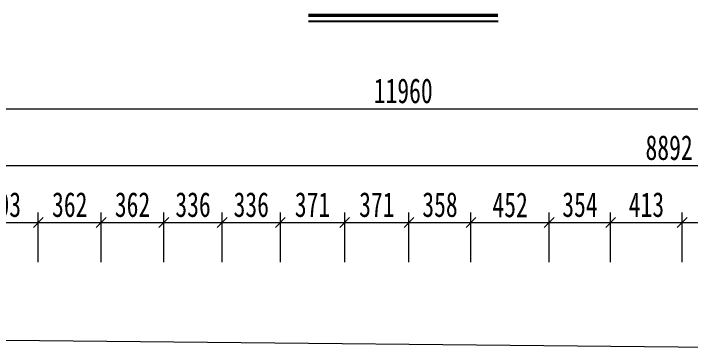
# Model space of a CAD drawing. Header units: millimetres. Extents: x 44597 to 300567, y -113054 to 73044.
# Drawn here: x 144276 to 148182, y -96920 to -95034 of the extents above; entities that cross this region are included whole.
import ezdxf

# ---------------------------------------------------------------- set-up
doc = ezdxf.new("R2010")
doc.units = ezdxf.units.MM
doc.layers.get('Defpoints').update_dxf_attribs({"color": 8})
doc.layers.add('细实线', color=4, linetype='Continuous', lineweight=15)
doc.layers.add('钢板细线', color=6, linetype='Continuous', lineweight=15)
doc.styles.add('111', font='', dxfattribs={"width": 0.7})
doc.styles.get('111').set_extended_font_data('仿宋_GB2312')
doc.dimstyles.new('200', dxfattribs={"dimscale": 0, "dimtxt": 2.5, "dimasz": 1, "dimexe": 1, "dimexo": 1, "dimgap": 0.6, "dimtad": 1, "dimdec": 0, "dimdsep": 46, "dimtxsty": '111', "dimblk": 'OBLIQUE', "dimcen": 0, "dimclrd": 4, "dimclre": 4, "dimclrt": 4, "dimadec": 1, "dimazin": 2, "dimtfac": 1, "dimtdec": 0, "dimtix": 1, "dimtmove": 2, "dimatfit": 3, "dimfxl": 4, "dimfxlon": 1, "dimtolj": 1, "dimlwd": -1, "dimlwe": -1, "dimarcsym": 0})

# ---------------------------------------------------------------- blocks, each defined once
blk = doc.blocks.new('_Oblique')
at = {"color": 0, "linetype": 'ByBlock', "lineweight": -2}
blk.add_line((-0.5, -0.5), (0.5, 0.5), dxfattribs=at)
blk = doc.blocks.new('*D3044')
at = {"layer": 'Defpoints', "color": 0, "transparency": 16777216}
for p in [(152504.4, -95910.6), (152504.4, -96896), (143612.1, -96912)]:
    blk.add_point(p, dxfattribs=at)
at = {"layer": '细实线', "color": 4, "transparency": 16777216}
for p, q in [((143612.1, -96139.2), (143612.1, -95853.5)), ((152504.4, -96139.2), (152504.4, -95853.5)), ((143612.1, -95910.6), (152504.4, -95910.6))]:
    blk.add_line(p, q, dxfattribs=at)
at = {"layer": '细实线', "color": 4, "transparency": 16777216, "xscale": 57.14285714285715, "yscale": 57.14285714285715, "zscale": 57.14285714285715, "rotation": 180}
blk.add_blockref('_Oblique', (143612.1, -95910.6), dxfattribs=at)
at = {"layer": '细实线', "color": 4, "transparency": 16777216, "xscale": 57.14285714285715, "yscale": 57.14285714285715, "zscale": 57.14285714285715}
blk.add_blockref('_Oblique', (152504.4, -95910.6), dxfattribs=at)
at = {"layer": '细实线', "color": 4, "transparency": 16777216, "insert": (148058.3, -95808.4), "char_height": 142.86, "attachment_point": 5, "style": '111'}
blk.add_mtext('\\A1;8892', dxfattribs=at)
blk = doc.blocks.new('*D3045')
at = {"layer": 'Defpoints', "color": 0, "transparency": 16777216}
for p in [(152504.4, -95582.9), (140544.1, -96351.5), (152504.4, -96896)]:
    blk.add_point(p, dxfattribs=at)
at = {"layer": '细实线', "color": 4, "transparency": 16777216}
for p, q in [((140544.1, -95811.5), (140544.1, -95525.8)), ((152504.4, -95811.5), (152504.4, -95525.8)), ((140544.1, -95582.9), (152504.4, -95582.9))]:
    blk.add_line(p, q, dxfattribs=at)
at = {"layer": '细实线', "color": 4, "transparency": 16777216, "xscale": 57.14285714285715, "yscale": 57.14285714285715, "zscale": 57.14285714285715, "rotation": 180}
blk.add_blockref('_Oblique', (140544.1, -95582.9), dxfattribs=at)
at = {"layer": '细实线', "color": 4, "transparency": 16777216, "xscale": 57.14285714285715, "yscale": 57.14285714285715, "zscale": 57.14285714285715}
blk.add_blockref('_Oblique', (152504.4, -95582.9), dxfattribs=at)
at = {"layer": '细实线', "color": 4, "transparency": 16777216, "insert": (146524.3, -95480.7), "char_height": 142.86, "attachment_point": 5, "style": '111'}
blk.add_mtext('\\A1;11960', dxfattribs=at)
blk = doc.blocks.new('*D3055')
at = {"layer": 'Defpoints', "color": 0, "transparency": 16777216}
for p in [(148559.6, -96239.3), (148134.2, -96949.3), (148559.6, -96971.1)]:
    blk.add_point(p, dxfattribs=at)
at = {"layer": '细实线', "color": 4, "transparency": 16777216}
for p, q in [((148134.2, -96467.9), (148134.2, -96182.2)), ((148559.6, -96467.9), (148559.6, -96182.2)), ((148134.2, -96239.3), (148559.6, -96239.3))]:
    blk.add_line(p, q, dxfattribs=at)
at = {"layer": '细实线', "color": 4, "transparency": 16777216, "xscale": 57.14285714285715, "yscale": 57.14285714285715, "zscale": 57.14285714285715, "rotation": 180}
blk.add_blockref('_Oblique', (148134.2, -96239.3), dxfattribs=at)
at = {"layer": '细实线', "color": 4, "transparency": 16777216, "xscale": 57.14285714285715, "yscale": 57.14285714285715, "zscale": 57.14285714285715}
blk.add_blockref('_Oblique', (148559.6, -96239.3), dxfattribs=at)
at = {"layer": '细实线', "color": 4, "transparency": 16777216, "insert": (148346.9, -96138.6), "char_height": 142.86, "attachment_point": 5, "style": '111'}
blk.add_mtext('\\A1;425', dxfattribs=at)
blk = doc.blocks.new('*D3067')
at = {"layer": 'Defpoints', "color": 0, "transparency": 16777216}
for p in [(144419, -96239.3), (144419, -96878.6), (144015.5, -96905.5)]:
    blk.add_point(p, dxfattribs=at)
at = {"layer": '细实线', "color": 4, "transparency": 16777216}
for p, q in [((144015.5, -96467.9), (144015.5, -96182.2)), ((144419, -96467.9), (144419, -96182.2)), ((144015.5, -96239.3), (144419, -96239.3))]:
    blk.add_line(p, q, dxfattribs=at)
at = {"layer": '细实线', "color": 4, "transparency": 16777216, "xscale": 57.14285714285715, "yscale": 57.14285714285715, "zscale": 57.14285714285715, "rotation": 180}
blk.add_blockref('_Oblique', (144015.5, -96239.3), dxfattribs=at)
at = {"layer": '细实线', "color": 4, "transparency": 16777216, "xscale": 57.14285714285715, "yscale": 57.14285714285715, "zscale": 57.14285714285715}
blk.add_blockref('_Oblique', (144419, -96239.3), dxfattribs=at)
at = {"layer": '细实线', "color": 4, "transparency": 16777216, "insert": (144217.3, -96137.1), "char_height": 142.86, "attachment_point": 5, "style": '111'}
blk.add_mtext('\\A1;403', dxfattribs=at)
blk = doc.blocks.new('*D3068')
at = {"layer": 'Defpoints', "color": 0, "transparency": 16777216}
for p in [(146186.5, -96239.3), (145815.5, -96788.4), (146186.5, -96893.3)]:
    blk.add_point(p, dxfattribs=at)
at = {"layer": '细实线', "color": 4, "transparency": 16777216}
for p, q in [((145815.5, -96467.9), (145815.5, -96182.2)), ((146186.5, -96467.9), (146186.5, -96182.2)), ((145815.5, -96239.3), (146186.5, -96239.3))]:
    blk.add_line(p, q, dxfattribs=at)
at = {"layer": '细实线', "color": 4, "transparency": 16777216, "xscale": 57.14285714285715, "yscale": 57.14285714285715, "zscale": 57.14285714285715, "rotation": 180}
blk.add_blockref('_Oblique', (145815.5, -96239.3), dxfattribs=at)
at = {"layer": '细实线', "color": 4, "transparency": 16777216, "xscale": 57.14285714285715, "yscale": 57.14285714285715, "zscale": 57.14285714285715}
blk.add_blockref('_Oblique', (146186.5, -96239.3), dxfattribs=at)
at = {"layer": '细实线', "color": 4, "transparency": 16777216, "insert": (146001, -96137.1), "char_height": 142.86, "attachment_point": 5, "style": '111'}
blk.add_mtext('\\A1;371', dxfattribs=at)
blk = doc.blocks.new('*D3069')
at = {"layer": 'Defpoints', "color": 0, "transparency": 16777216}
for p in [(146557.6, -96239.3), (146186.5, -96893.3), (146557.6, -96863.8)]:
    blk.add_point(p, dxfattribs=at)
at = {"layer": '细实线', "color": 4, "transparency": 16777216}
for p, q in [((146186.5, -96467.9), (146186.5, -96182.2)), ((146557.6, -96467.9), (146557.6, -96182.2)), ((146186.5, -96239.3), (146557.6, -96239.3))]:
    blk.add_line(p, q, dxfattribs=at)
at = {"layer": '细实线', "color": 4, "transparency": 16777216, "xscale": 57.14285714285715, "yscale": 57.14285714285715, "zscale": 57.14285714285715, "rotation": 180}
blk.add_blockref('_Oblique', (146186.5, -96239.3), dxfattribs=at)
at = {"layer": '细实线', "color": 4, "transparency": 16777216, "xscale": 57.14285714285715, "yscale": 57.14285714285715, "zscale": 57.14285714285715}
blk.add_blockref('_Oblique', (146557.6, -96239.3), dxfattribs=at)
at = {"layer": '细实线', "color": 4, "transparency": 16777216, "insert": (146372, -96137.1), "char_height": 142.86, "attachment_point": 5, "style": '111'}
blk.add_mtext('\\A1;371', dxfattribs=at)
blk = doc.blocks.new('*D3070')
at = {"layer": 'Defpoints', "color": 0, "transparency": 16777216}
for p in [(148134.2, -96239.3), (147721.1, -96969.1), (148134.2, -96949.3)]:
    blk.add_point(p, dxfattribs=at)
at = {"layer": '细实线', "color": 4, "transparency": 16777216}
for p, q in [((147721.1, -96467.9), (147721.1, -96182.2)), ((148134.2, -96467.9), (148134.2, -96182.2)), ((147721.1, -96239.3), (148134.2, -96239.3))]:
    blk.add_line(p, q, dxfattribs=at)
at = {"layer": '细实线', "color": 4, "transparency": 16777216, "xscale": 57.14285714285715, "yscale": 57.14285714285715, "zscale": 57.14285714285715, "rotation": 180}
blk.add_blockref('_Oblique', (147721.1, -96239.3), dxfattribs=at)
at = {"layer": '细实线', "color": 4, "transparency": 16777216, "xscale": 57.14285714285715, "yscale": 57.14285714285715, "zscale": 57.14285714285715}
blk.add_blockref('_Oblique', (148134.2, -96239.3), dxfattribs=at)
at = {"layer": '细实线', "color": 4, "transparency": 16777216, "insert": (147927.6, -96137.1), "char_height": 142.86, "attachment_point": 5, "style": '111'}
blk.add_mtext('\\A1;413', dxfattribs=at)
blk = doc.blocks.new('*D3071')
at = {"layer": 'Defpoints', "color": 0, "transparency": 16777216}
for p in [(147721.1, -96239.3), (147366.9, -96839.1), (147721.1, -96971.1)]:
    blk.add_point(p, dxfattribs=at)
at = {"layer": '细实线', "color": 4, "transparency": 16777216}
for p, q in [((147366.9, -96467.9), (147366.9, -96182.2)), ((147721.1, -96467.9), (147721.1, -96182.2)), ((147366.9, -96239.3), (147721.1, -96239.3))]:
    blk.add_line(p, q, dxfattribs=at)
at = {"layer": '细实线', "color": 4, "transparency": 16777216, "xscale": 57.14285714285715, "yscale": 57.14285714285715, "zscale": 57.14285714285715, "rotation": 180}
blk.add_blockref('_Oblique', (147366.9, -96239.3), dxfattribs=at)
at = {"layer": '细实线', "color": 4, "transparency": 16777216, "xscale": 57.14285714285715, "yscale": 57.14285714285715, "zscale": 57.14285714285715}
blk.add_blockref('_Oblique', (147721.1, -96239.3), dxfattribs=at)
at = {"layer": '细实线', "color": 4, "transparency": 16777216, "insert": (147544, -96137.1), "char_height": 142.86, "attachment_point": 5, "style": '111'}
blk.add_mtext('\\A1;354', dxfattribs=at)
blk = doc.blocks.new('*D3073')
at = {"layer": 'Defpoints', "color": 0, "transparency": 16777216}
for p in [(144781.4, -96239.3), (144781.4, -96871.1), (144419, -96905.5)]:
    blk.add_point(p, dxfattribs=at)
at = {"layer": '细实线', "color": 4, "transparency": 16777216}
for p, q in [((144419, -96467.9), (144419, -96182.2)), ((144781.4, -96467.9), (144781.4, -96182.2)), ((144419, -96239.3), (144781.4, -96239.3))]:
    blk.add_line(p, q, dxfattribs=at)
at = {"layer": '细实线', "color": 4, "transparency": 16777216, "xscale": 57.14285714285715, "yscale": 57.14285714285715, "zscale": 57.14285714285715, "rotation": 180}
blk.add_blockref('_Oblique', (144419, -96239.3), dxfattribs=at)
at = {"layer": '细实线', "color": 4, "transparency": 16777216, "xscale": 57.14285714285715, "yscale": 57.14285714285715, "zscale": 57.14285714285715}
blk.add_blockref('_Oblique', (144781.4, -96239.3), dxfattribs=at)
at = {"layer": '细实线', "color": 4, "transparency": 16777216, "insert": (144600.2, -96137.1), "char_height": 142.86, "attachment_point": 5, "style": '111'}
blk.add_mtext('\\A1;362', dxfattribs=at)
blk = doc.blocks.new('*D3074')
at = {"layer": 'Defpoints', "color": 0, "transparency": 16777216}
for p in [(145143.8, -96239.3), (145143.8, -96871), (144781.4, -96905.5)]:
    blk.add_point(p, dxfattribs=at)
at = {"layer": '细实线', "color": 4, "transparency": 16777216}
for p, q in [((144781.4, -96467.9), (144781.4, -96182.2)), ((145143.8, -96467.9), (145143.8, -96182.2)), ((144781.4, -96239.3), (145143.8, -96239.3))]:
    blk.add_line(p, q, dxfattribs=at)
at = {"layer": '细实线', "color": 4, "transparency": 16777216, "xscale": 57.14285714285715, "yscale": 57.14285714285715, "zscale": 57.14285714285715, "rotation": 180}
blk.add_blockref('_Oblique', (144781.4, -96239.3), dxfattribs=at)
at = {"layer": '细实线', "color": 4, "transparency": 16777216, "xscale": 57.14285714285715, "yscale": 57.14285714285715, "zscale": 57.14285714285715}
blk.add_blockref('_Oblique', (145143.8, -96239.3), dxfattribs=at)
at = {"layer": '细实线', "color": 4, "transparency": 16777216, "insert": (144962.6, -96137.1), "char_height": 142.86, "attachment_point": 5, "style": '111'}
blk.add_mtext('\\A1;362', dxfattribs=at)
blk = doc.blocks.new('*D3075')
at = {"layer": 'Defpoints', "color": 0, "transparency": 16777216}
for p in [(145479.7, -96239.3), (145479.7, -96871), (145143.8, -96905.5)]:
    blk.add_point(p, dxfattribs=at)
at = {"layer": '细实线', "color": 4, "transparency": 16777216}
for p, q in [((145143.8, -96467.9), (145143.8, -96182.2)), ((145479.7, -96467.9), (145479.7, -96182.2)), ((145143.8, -96239.3), (145479.7, -96239.3))]:
    blk.add_line(p, q, dxfattribs=at)
at = {"layer": '细实线', "color": 4, "transparency": 16777216, "xscale": 57.14285714285715, "yscale": 57.14285714285715, "zscale": 57.14285714285715, "rotation": 180}
blk.add_blockref('_Oblique', (145143.8, -96239.3), dxfattribs=at)
at = {"layer": '细实线', "color": 4, "transparency": 16777216, "xscale": 57.14285714285715, "yscale": 57.14285714285715, "zscale": 57.14285714285715}
blk.add_blockref('_Oblique', (145479.7, -96239.3), dxfattribs=at)
at = {"layer": '细实线', "color": 4, "transparency": 16777216, "insert": (145311.7, -96137.1), "char_height": 142.86, "attachment_point": 5, "style": '111'}
blk.add_mtext('\\A1;336', dxfattribs=at)
blk = doc.blocks.new('*D3076')
at = {"layer": 'Defpoints', "color": 0, "transparency": 16777216}
for p in [(145815.5, -96239.3), (145815.5, -96871), (145479.7, -96905.5)]:
    blk.add_point(p, dxfattribs=at)
at = {"layer": '细实线', "color": 4, "transparency": 16777216}
for p, q in [((145479.7, -96467.9), (145479.7, -96182.2)), ((145815.5, -96467.9), (145815.5, -96182.2)), ((145479.7, -96239.3), (145815.5, -96239.3))]:
    blk.add_line(p, q, dxfattribs=at)
at = {"layer": '细实线', "color": 4, "transparency": 16777216, "xscale": 57.14285714285715, "yscale": 57.14285714285715, "zscale": 57.14285714285715, "rotation": 180}
blk.add_blockref('_Oblique', (145479.7, -96239.3), dxfattribs=at)
at = {"layer": '细实线', "color": 4, "transparency": 16777216, "xscale": 57.14285714285715, "yscale": 57.14285714285715, "zscale": 57.14285714285715}
blk.add_blockref('_Oblique', (145815.5, -96239.3), dxfattribs=at)
at = {"layer": '细实线', "color": 4, "transparency": 16777216, "insert": (145647.6, -96137.1), "char_height": 142.86, "attachment_point": 5, "style": '111'}
blk.add_mtext('\\A1;336', dxfattribs=at)
blk = doc.blocks.new('*D3077')
at = {"layer": 'Defpoints', "color": 0, "transparency": 16777216}
for p in [(146915.3, -96239.3), (146557.6, -96893.3), (146915.3, -96893.3)]:
    blk.add_point(p, dxfattribs=at)
at = {"layer": '细实线', "color": 4, "transparency": 16777216}
for p, q in [((146557.6, -96467.9), (146557.6, -96182.2)), ((146915.3, -96467.9), (146915.3, -96182.2)), ((146557.6, -96239.3), (146915.3, -96239.3))]:
    blk.add_line(p, q, dxfattribs=at)
at = {"layer": '细实线', "color": 4, "transparency": 16777216, "xscale": 57.14285714285715, "yscale": 57.14285714285715, "zscale": 57.14285714285715, "rotation": 180}
blk.add_blockref('_Oblique', (146557.6, -96239.3), dxfattribs=at)
at = {"layer": '细实线', "color": 4, "transparency": 16777216, "xscale": 57.14285714285715, "yscale": 57.14285714285715, "zscale": 57.14285714285715}
blk.add_blockref('_Oblique', (146915.3, -96239.3), dxfattribs=at)
at = {"layer": '细实线', "color": 4, "transparency": 16777216, "insert": (146736.4, -96137.1), "char_height": 142.86, "attachment_point": 5, "style": '111'}
blk.add_mtext('\\A1;358', dxfattribs=at)
blk = doc.blocks.new('*D3078')
at = {"layer": 'Defpoints', "color": 0, "transparency": 16777216}
for p in [(147366.9, -96239.3), (146915.3, -96893.3), (147366.9, -96892.7)]:
    blk.add_point(p, dxfattribs=at)
at = {"layer": '细实线', "color": 4, "transparency": 16777216}
for p, q in [((146915.3, -96467.9), (146915.3, -96182.2)), ((147366.9, -96467.9), (147366.9, -96182.2)), ((146915.3, -96239.3), (147366.9, -96239.3))]:
    blk.add_line(p, q, dxfattribs=at)
at = {"layer": '细实线', "color": 4, "transparency": 16777216, "xscale": 57.14285714285715, "yscale": 57.14285714285715, "zscale": 57.14285714285715, "rotation": 180}
blk.add_blockref('_Oblique', (146915.3, -96239.3), dxfattribs=at)
at = {"layer": '细实线', "color": 4, "transparency": 16777216, "xscale": 57.14285714285715, "yscale": 57.14285714285715, "zscale": 57.14285714285715}
blk.add_blockref('_Oblique', (147366.9, -96239.3), dxfattribs=at)
at = {"layer": '细实线', "color": 4, "transparency": 16777216, "insert": (147141.1, -96138.6), "char_height": 142.86, "attachment_point": 5, "style": '111'}
blk.add_mtext('\\A1;452', dxfattribs=at)

msp = doc.modelspace()

# ---------------------------------------------------------------- linework, layer by layer
at = {"color": 4}
msp.add_line((145977.2, -95078.7), (147071.4, -95078.7), dxfattribs=at)
at = {"color": 6, "const_width": 20.6}
msp.add_lwpolyline([(145977.2, -95044.4), (147071.4, -95044.4)], dxfattribs=at)
at = {"layer": '钢板细线', "elevation": 0}
msp.add_lwpolyline([(140544.1, -96881.3), (148304.4, -96959), (149049.8, -96947.8)], dxfattribs=at)

# ---------------------------------------------------------------- dimensions: what is measured, and where the dimension line sits
at = {"layer": '细实线'}
for base, p1, p2, override, picture, middle in [((152504.4, -95582.9), (140544.1, -96351.5), (152504.4, -96896), {"dimscale": 57.142857, "dimtxsty": '111', "dimblk": 'Oblique'}, '*D3045', (146524.3, -95480.7)), ((152504.4, -95910.6), (143612.1, -96912), (152504.4, -96896), {"dimscale": 57.142857, "dimtxsty": '111', "dimblk": 'Oblique'}, '*D3044', (148058.3, -95808.4)), ((144418.9871, -96239.3022), (144015.5458, -96905.5402), (144418.9871, -96878.55), {"dimscale": 57.142857, "dimblk": 'Oblique'}, '*D3067', (144217.2664, -96137.0628)), ((144781.4, -96239.3), (144419, -96905.5), (144781.4, -96871.1), {"dimscale": 57.142857, "dimblk": 'Oblique'}, '*D3073', (144600.2, -96137.1)), ((145143.8, -96239.3), (144781.4, -96905.5), (145143.8, -96871), {"dimscale": 57.142857, "dimblk": 'Oblique'}, '*D3074', (144962.6, -96137.1)), ((145479.7, -96239.3), (145143.8, -96905.5), (145479.7, -96871), {"dimscale": 57.142857, "dimblk": 'Oblique'}, '*D3075', (145311.7, -96137.1)), ((145815.5, -96239.3), (145479.7, -96905.5), (145815.5, -96871), {"dimscale": 57.142857, "dimblk": 'Oblique'}, '*D3076', (145647.6, -96137.1)), ((146186.5, -96239.3), (145815.5, -96788.4), (146186.5, -96893.3), {"dimscale": 57.142857, "dimblk": 'Oblique'}, '*D3068', (146001, -96137.1)), ((146557.6, -96239.3), (146186.5, -96893.3), (146557.6, -96863.8), {"dimscale": 57.142857, "dimblk": 'Oblique'}, '*D3069', (146372, -96137.1)), ((146915.3, -96239.3), (146557.6, -96893.3), (146915.3, -96893.3), {"dimscale": 57.142857, "dimblk": 'Oblique'}, '*D3077', (146736.4, -96137.1)), ((147366.9, -96239.3), (146915.3, -96893.3), (147366.9, -96892.7), {"dimscale": 57.142857, "dimblk": 'Oblique'}, '*D3078', (147141.1, -96138.6)), ((147721.1, -96239.3), (147366.9, -96839.1), (147721.1, -96971.1), {"dimscale": 57.142857, "dimtxsty": '111', "dimblk": 'Oblique'}, '*D3071', (147544, -96137.1)), ((148134.2, -96239.3), (147721.1, -96969.1), (148134.2, -96949.3), {"dimscale": 57.142857, "dimtxsty": '111', "dimblk": 'Oblique'}, '*D3070', (147927.6, -96137.1)), ((148559.6, -96239.3), (148134.2, -96949.3), (148559.6, -96971.1), {"dimscale": 57.142857, "dimtxsty": '111', "dimblk": 'Oblique'}, '*D3055', (148346.9, -96138.6))]:
    dim = msp.add_linear_dim(base=base, p1=p1, p2=p2, dimstyle='200', override=override, dxfattribs=at)
    dim.commit()
    dim.dimension.update_dxf_attribs({"geometry": picture, "text_midpoint": middle})

doc.saveas('drawing.dxf')
